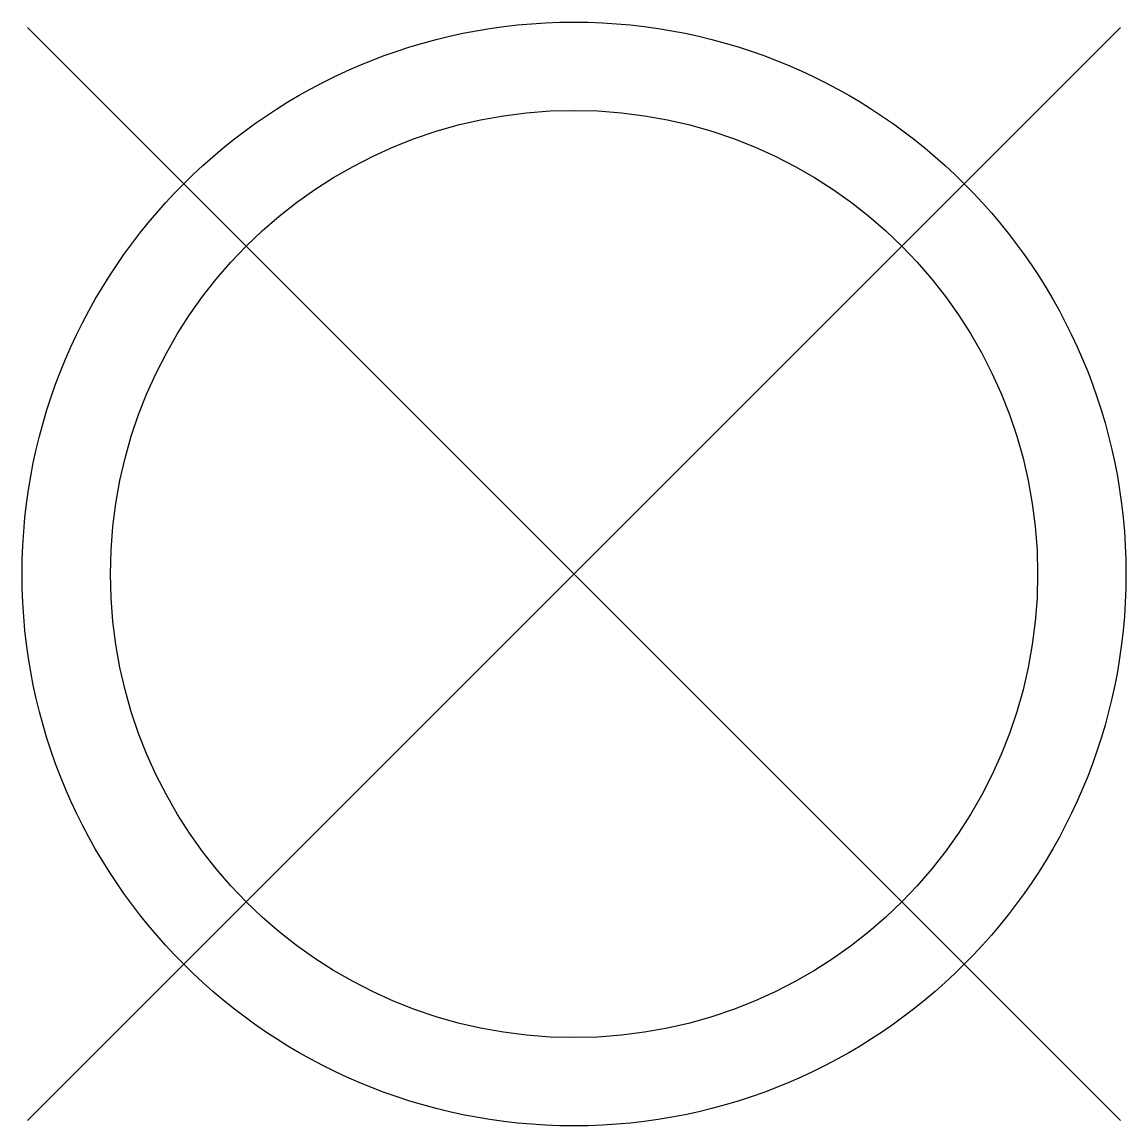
# Model space of a CAD drawing. Extents: x 66259 to 66384, y 36977 to 37102.
import ezdxf

# ---------------------------------------------------------------- set-up
doc = ezdxf.new("R2010")
doc.units = 0
doc.header["$LTSCALE"] = 20
doc.header["$MEASUREMENT"] = 0
doc.linetypes.add('DASHDOTX2', pattern=[50.8, 25.4, -12.7, 0, -12.7])
doc.layers.add('2', color=4, linetype='CONTINUOUS')

msp = doc.modelspace()

# ---------------------------------------------------------------- linework, layer by layer
at = {"layer": '2', "color": 5, "linetype": 'DASHDOTX2'}
for p, q in [((66383.33, 36977.87), (66259.58, 37101.61)), ((66259.58, 36977.87), (66383.33, 37101.61))]:
    msp.add_line(p, q, dxfattribs=at)
at = {"layer": '2', "linetype": 'BYBLOCK', "ltscale": 2}
msp.add_circle((66321.46, 37039.74), 62.5, dxfattribs=at)
at = {"layer": '2', "color": 2, "linetype": 'BYBLOCK', "ltscale": 2}
msp.add_circle((66321.46, 37039.74), 52.5, dxfattribs=at)

doc.saveas('drawing.dxf')
